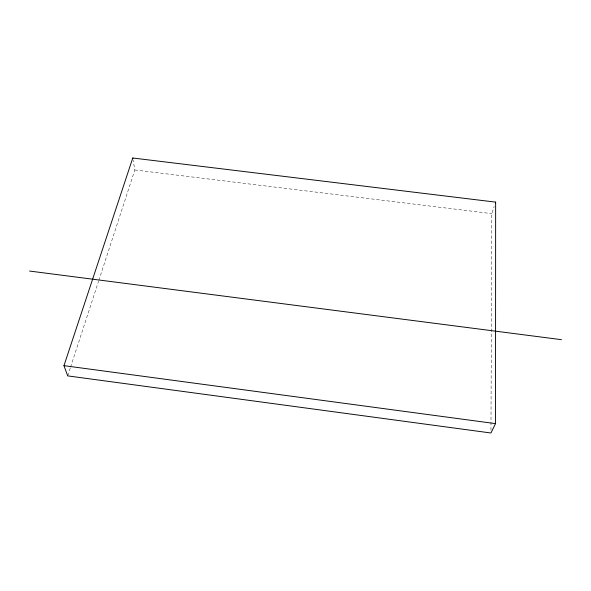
<?xml version="1.0" encoding="UTF-8"?>
<svg xmlns="http://www.w3.org/2000/svg" width="591" height="591" viewBox="0 0 591 591"><rect width="100%" height="100%" fill="white"/><g stroke="black" fill="none" stroke-linecap="round" stroke-linejoin="round"><path stroke-width="0.44" stroke-dasharray="2.96 2.22" d="M490.958 430.233L491.801 213.624L494.187 206.481M67.714 375.891L70.285 368.008M70.565 367.129L98.557 281.257M98.845 280.378L134.829 169.972L133.16 160.279M134.829 169.972L491.801 213.624"/><path stroke-width="0.89" d="M495.524 423.629L495.642 202.129L132.776 158.004L63.968 365.652L67.714 375.891L490.951 432.996L495.524 423.629L63.968 365.652M495.398 202.853L495.642 202.129M29.55 271.047L561.45 339.67M132.776 158.004L132.901 158.765"/></g></svg>
